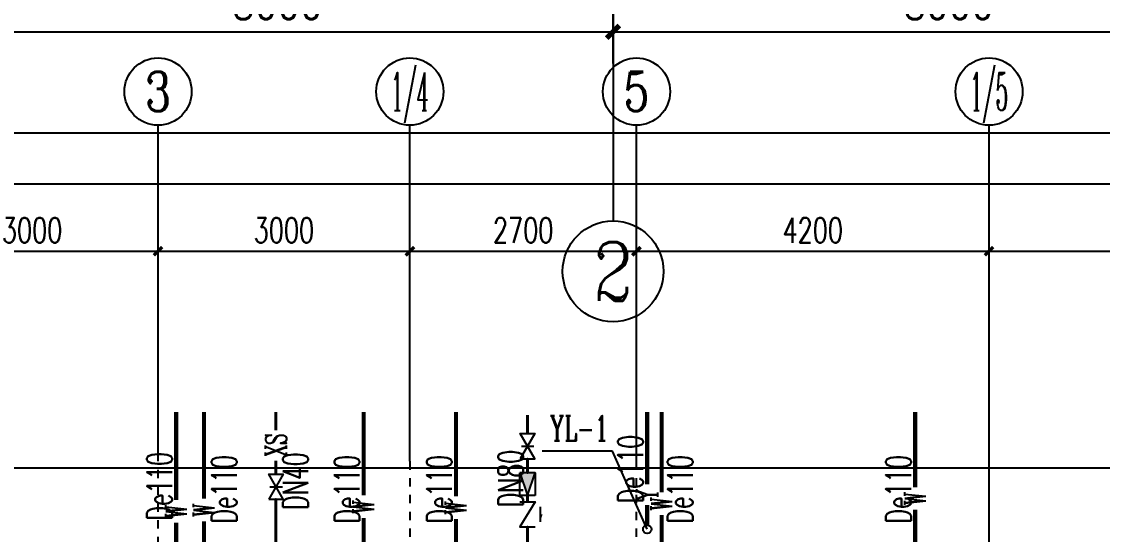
# Model space of a CAD drawing. Header units: millimetres. Extents: x 418357 to 841680, y 53918 to 109839.
# Drawn here: x 418365.81 to 418378.69, y 55104.23 to 55110.33 of the extents above; entities that cross this region are included whole.
import ezdxf
from ezdxf.enums import TextEntityAlignment as Align

# ---------------------------------------------------------------- set-up
doc = ezdxf.new("R2010")
doc.units = ezdxf.units.MM
doc.linetypes.add('DOTE', pattern=[2.42, 2, -0.2, 0.02, -0.2])
for name, color, linetype in [('AXIS', 171, 'Continuous'), ('AXIS_TEXT', 7, 'Continuous'), ('DIM_雨水', 3, 'Continuous'), ('DOTE', 8, 'DOTE'), ('GROUND', 150, 'Continuous'), ('PIPE-污水', 6, 'Continuous'), ('PIPE-消防', 1, 'Continuous'), ('PIPE-给水', 3, 'Continuous'), ('PIPE-雨水', 4, 'Continuous'), ('TEXT_污水', 7, 'Continuous'), ('TEXT_消防', 7, 'Continuous'), ('TEXT_给水', 7, 'Continuous'), ('TEXT_雨水', 7, 'Continuous'), ('TWT_TEXT', 7, 'Continuous'), ('VALVE_消防', 7, 'Continuous'), ('VALVE_给水', 7, 'Continuous'), ('VPIPE-雨水', 4, 'Continuous')]:
    doc.layers.add(name, color=color, linetype=linetype)
doc.styles.add('_TCH_AXIS', font='COMPLEX', dxfattribs={"bigfont": 'GBCBIG'})
doc.styles.add('_TCH_DIM_T3', font='SIMPLEX', dxfattribs={"width": 0.705882, "bigfont": 'GBCBIG'})
doc.styles.add('_TWT_PIPEDN', font='SIMPLEX', dxfattribs={"width": 0.8, "height": 3, "bigfont": 'HZTXT'})
doc.styles.add('_TWT_PIPETEXT', font='COMPLEX', dxfattribs={"width": 0.8, "height": 2.5, "bigfont": 'HZTXT'})
doc.styles.add('_TWT_SERIAL', font='COMPLEX', dxfattribs={"width": 0.8, "height": 3, "bigfont": 'HZTXT'})
doc.styles.add('COMPLEX', font='COMPLEX')
doc.dimstyles.new('_TCH_ARCH&&100', dxfattribs={"dimtxt": 297.5, "dimasz": 100, "dimexe": 250, "dimexo": 300, "dimgap": 100, "dimtad": 1, "dimdec": 0, "dimzin": 0, "dimdsep": 46, "dimtxsty": '_TCH_DIM_T3', "dimblk": 'ARCHTICK', "dimcen": 0.09, "dimclrt": 7, "dimazin": 2, "dimtfac": 1, "dimtdec": 0, "dimtix": 1, "dimtmove": 2, "dimatfit": 3, "dimfxl": 0, "dimtolj": 1, "dimtzin": 0, "dimarcsym": 0})
doc.dimstyles.new('_TCH_ARCH&&150', dxfattribs={"dimtxt": 446.25, "dimasz": 150, "dimexe": 375, "dimexo": 450, "dimgap": 150, "dimtad": 1, "dimdec": 0, "dimzin": 0, "dimdsep": 46, "dimtxsty": '_TCH_DIM_T3', "dimblk": 'ARCHTICK', "dimcen": 0.09, "dimclrt": 7, "dimazin": 2, "dimtfac": 1, "dimtdec": 0, "dimtix": 1, "dimtmove": 2, "dimatfit": 3, "dimfxl": 0, "dimtolj": 1, "dimtzin": 0, "dimarcsym": 0})

# ---------------------------------------------------------------- blocks, each defined once
blk = doc.blocks.new('_AXISO')
blk.add_circle((0, 0), 0.5)
at = {"layer": 'AXIS_TEXT', "style": 'COMPLEX', "width": 1.041667}
blk.add_attdef('A', text='', height=0.56, dxfattribs=at).set_placement((-0.25, -0.28), (0.25, -0.28), align=Align.FIT)
blk = doc.blocks.new('_ArchTick')
at = {"color": 0, "linetype": 'ByBlock', "const_width": 0.4}
blk.add_lwpolyline([(-0.5, -0.5), (0.5, 0.5)], dxfattribs=at)
blk = doc.blocks.new('*D177')
at = {"layer": 'AXIS', "color": 0, "lineweight": -2}
for p, q in [((429486, 73445), (429486, 76695)), ((472926, 73445), (472926, 76695)), ((429486, 76445), (472926, 76445))]:
    blk.add_line(p, q, dxfattribs=at)
at = {"layer": 'Defpoints', "color": 0, "lineweight": -2}
for p in [(472926, 76445), (429486, 73145), (472926, 73145)]:
    blk.add_point(p, dxfattribs=at)
at = {"layer": 'AXIS', "color": 0, "lineweight": -2, "xscale": 100, "yscale": 100, "zscale": 100, "rotation": 180}
blk.add_blockref('_ArchTick', (429486, 76445), dxfattribs=at)
at = {"layer": 'AXIS', "color": 0, "lineweight": -2, "xscale": 100, "yscale": 100, "zscale": 100}
blk.add_blockref('_ArchTick', (472926, 76445), dxfattribs=at)
at = {"layer": 'AXIS', "color": 7, "insert": (451206, 76694), "char_height": 297.5, "attachment_point": 5, "style": '_TCH_DIM_T3'}
blk.add_mtext('\\A1;43440', dxfattribs=at)
blk = doc.blocks.new('*D179')
at = {"layer": 'AXIS', "color": 0, "lineweight": -2}
for p, q in [((429606, 73445), (429606, 75895)), ((432606, 73445), (432606, 75895)), ((429606, 75645), (432606, 75645))]:
    blk.add_line(p, q, dxfattribs=at)
at = {"layer": 'Defpoints', "color": 0, "lineweight": -2}
for p in [(432606, 75645), (429606, 73145), (432606, 73145)]:
    blk.add_point(p, dxfattribs=at)
at = {"layer": 'AXIS', "color": 0, "lineweight": -2, "xscale": 100, "yscale": 100, "zscale": 100, "rotation": 180}
blk.add_blockref('_ArchTick', (429606, 75645), dxfattribs=at)
at = {"layer": 'AXIS', "color": 0, "lineweight": -2, "xscale": 100, "yscale": 100, "zscale": 100}
blk.add_blockref('_ArchTick', (432606, 75645), dxfattribs=at)
at = {"layer": 'AXIS', "color": 7, "insert": (431106, 75894), "char_height": 297.5, "attachment_point": 5, "style": '_TCH_DIM_T3'}
blk.add_mtext('\\A1;3000', dxfattribs=at)
blk = doc.blocks.new('*D180')
at = {"layer": 'AXIS', "color": 0, "lineweight": -2}
for p, q in [((432606, 73445), (432606, 75895)), ((435606, 73445), (435606, 75895)), ((432606, 75645), (435606, 75645))]:
    blk.add_line(p, q, dxfattribs=at)
at = {"layer": 'Defpoints', "color": 0, "lineweight": -2}
for p in [(435606, 75645), (432606, 73145), (435606, 73145)]:
    blk.add_point(p, dxfattribs=at)
at = {"layer": 'AXIS', "color": 0, "lineweight": -2, "xscale": 100, "yscale": 100, "zscale": 100, "rotation": 180}
blk.add_blockref('_ArchTick', (432606, 75645), dxfattribs=at)
at = {"layer": 'AXIS', "color": 0, "lineweight": -2, "xscale": 100, "yscale": 100, "zscale": 100}
blk.add_blockref('_ArchTick', (435606, 75645), dxfattribs=at)
at = {"layer": 'AXIS', "color": 7, "insert": (434106, 75894), "char_height": 297.5, "attachment_point": 5, "style": '_TCH_DIM_T3'}
blk.add_mtext('\\A1;3000', dxfattribs=at)
blk = doc.blocks.new('*D181')
at = {"layer": 'AXIS', "color": 0, "lineweight": -2}
for p, q in [((435606, 73445), (435606, 75895)), ((438306, 73445), (438306, 75895)), ((435606, 75645), (438306, 75645))]:
    blk.add_line(p, q, dxfattribs=at)
at = {"layer": 'Defpoints', "color": 0, "lineweight": -2}
for p in [(438306, 75645), (435606, 73145), (438306, 73145)]:
    blk.add_point(p, dxfattribs=at)
at = {"layer": 'AXIS', "color": 0, "lineweight": -2, "xscale": 100, "yscale": 100, "zscale": 100, "rotation": 180}
blk.add_blockref('_ArchTick', (435606, 75645), dxfattribs=at)
at = {"layer": 'AXIS', "color": 0, "lineweight": -2, "xscale": 100, "yscale": 100, "zscale": 100}
blk.add_blockref('_ArchTick', (438306, 75645), dxfattribs=at)
at = {"layer": 'AXIS', "color": 7, "insert": (436956, 75894), "char_height": 297.5, "attachment_point": 5, "style": '_TCH_DIM_T3'}
blk.add_mtext('\\A1;2700', dxfattribs=at)
blk = doc.blocks.new('*D182')
at = {"layer": 'AXIS', "color": 0, "lineweight": -2}
for p, q in [((438306, 73445), (438306, 75895)), ((442506, 73445), (442506, 75895)), ((438306, 75645), (442506, 75645))]:
    blk.add_line(p, q, dxfattribs=at)
at = {"layer": 'Defpoints', "color": 0, "lineweight": -2}
for p in [(442506, 75645), (438306, 73145), (442506, 73145)]:
    blk.add_point(p, dxfattribs=at)
at = {"layer": 'AXIS', "color": 0, "lineweight": -2, "xscale": 100, "yscale": 100, "zscale": 100, "rotation": 180}
blk.add_blockref('_ArchTick', (438306, 75645), dxfattribs=at)
at = {"layer": 'AXIS', "color": 0, "lineweight": -2, "xscale": 100, "yscale": 100, "zscale": 100}
blk.add_blockref('_ArchTick', (442506, 75645), dxfattribs=at)
at = {"layer": 'AXIS', "color": 7, "insert": (440406, 75894), "char_height": 297.5, "attachment_point": 5, "style": '_TCH_DIM_T3'}
blk.add_mtext('\\A1;4200', dxfattribs=at)
blk = doc.blocks.new('*D183')
at = {"layer": 'AXIS', "color": 0, "lineweight": -2}
for p, q in [((442506, 73445), (442506, 75895)), ((446706, 73445), (446706, 75895)), ((442506, 75645), (446706, 75645))]:
    blk.add_line(p, q, dxfattribs=at)
at = {"layer": 'Defpoints', "color": 0, "lineweight": -2}
for p in [(446706, 75645), (442506, 73145), (446706, 73145)]:
    blk.add_point(p, dxfattribs=at)
at = {"layer": 'AXIS', "color": 0, "lineweight": -2, "xscale": 100, "yscale": 100, "zscale": 100, "rotation": 180}
blk.add_blockref('_ArchTick', (442506, 75645), dxfattribs=at)
at = {"layer": 'AXIS', "color": 0, "lineweight": -2, "xscale": 100, "yscale": 100, "zscale": 100}
blk.add_blockref('_ArchTick', (446706, 75645), dxfattribs=at)
at = {"layer": 'AXIS', "color": 7, "insert": (444606, 75894), "char_height": 297.5, "attachment_point": 5, "style": '_TCH_DIM_T3'}
blk.add_mtext('\\A1;4200', dxfattribs=at)
blk = doc.blocks.new('$VALVE$00000296')
for points in [[(-125, 72), (-125, -72), (125, 72), (125, -72), (-125, 72)], [(0, 60), (0, -64)]]:
    blk.add_lwpolyline(points)
for p in [(-125, 0), (125, 0)]:
    blk.add_point(p)
blk = doc.blocks.new('$VALVE$00000752')
for p, q in [((-112.5, 75), (112.5, 75)), ((112.5, 75), (112.5, -75)), ((112.5, -75), (-112.5, -75))]:
    blk.add_line(p, q)
blk.add_lwpolyline([(-112.5, -75), (112.5, 0), (-112.5, 75)], close=True)
for p in [(-112.5, 0), (112.5, 0)]:
    blk.add_point(p)
blk.add_solid([(-112.5, 75), (112.5, 0), (-112.5, -75)])
blk = doc.blocks.new('$VALVE$00000315')
blk.add_line((-75, 125), (75, 125))
blk.add_lwpolyline([(-125, -75), (-125, 75), (125, -75), (125, 75)])
for p in [(-125, 0), (125, 0)]:
    blk.add_point(p)
blk.add_solid([(0, 125), (0, 150), (75, 125)])
blk = doc.blocks.new('*D250')
at = {"layer": 'AXIS', "color": 0, "lineweight": -2}
for p, q in [((438794, 64147), (438794, 59272)), ((511274, 64147), (511274, 59272)), ((438794, 59647), (511274, 59647))]:
    blk.add_line(p, q, dxfattribs=at)
at = {"layer": 'Defpoints', "color": 0, "lineweight": -2}
for p in [(438794, 64597), (511274, 64597), (511274, 59647)]:
    blk.add_point(p, dxfattribs=at)
at = {"layer": 'AXIS', "color": 0, "lineweight": -2, "xscale": 150, "yscale": 150, "zscale": 150, "rotation": 180}
blk.add_blockref('_ArchTick', (438794, 59647), dxfattribs=at)
at = {"layer": 'AXIS', "color": 0, "lineweight": -2, "xscale": 150, "yscale": 150, "zscale": 150}
blk.add_blockref('_ArchTick', (511274, 59647), dxfattribs=at)
at = {"layer": 'AXIS', "color": 7, "insert": (475034, 60020), "char_height": 446.2, "attachment_point": 5, "style": '_TCH_DIM_T3'}
blk.add_mtext('\\A1;72480', dxfattribs=at)
blk = doc.blocks.new('*D252')
at = {"layer": 'AXIS', "color": 0, "lineweight": -2}
for p, q in [((439034, 64147), (439034, 60472)), ((447034, 64147), (447034, 60472)), ((439034, 60847), (447034, 60847))]:
    blk.add_line(p, q, dxfattribs=at)
at = {"layer": 'Defpoints', "color": 0, "lineweight": -2}
for p in [(439034, 64597), (447034, 64597), (447034, 60847)]:
    blk.add_point(p, dxfattribs=at)
at = {"layer": 'AXIS', "color": 0, "lineweight": -2, "xscale": 150, "yscale": 150, "zscale": 150, "rotation": 180}
blk.add_blockref('_ArchTick', (439034, 60847), dxfattribs=at)
at = {"layer": 'AXIS', "color": 0, "lineweight": -2, "xscale": 150, "yscale": 150, "zscale": 150}
blk.add_blockref('_ArchTick', (447034, 60847), dxfattribs=at)
at = {"layer": 'AXIS', "color": 7, "insert": (443034, 61220), "char_height": 446.2, "attachment_point": 5, "style": '_TCH_DIM_T3'}
blk.add_mtext('\\A1;8000', dxfattribs=at)
blk = doc.blocks.new('*D253')
at = {"layer": 'AXIS', "color": 0, "lineweight": -2}
for p, q in [((447034, 64147), (447034, 60472)), ((455034, 64147), (455034, 60472)), ((447034, 60847), (455034, 60847))]:
    blk.add_line(p, q, dxfattribs=at)
at = {"layer": 'Defpoints', "color": 0, "lineweight": -2}
for p in [(447034, 64597), (455034, 64597), (455034, 60847)]:
    blk.add_point(p, dxfattribs=at)
at = {"layer": 'AXIS', "color": 0, "lineweight": -2, "xscale": 150, "yscale": 150, "zscale": 150, "rotation": 180}
blk.add_blockref('_ArchTick', (447034, 60847), dxfattribs=at)
at = {"layer": 'AXIS', "color": 0, "lineweight": -2, "xscale": 150, "yscale": 150, "zscale": 150}
blk.add_blockref('_ArchTick', (455034, 60847), dxfattribs=at)
at = {"layer": 'AXIS', "color": 7, "insert": (451034, 61220), "char_height": 446.2, "attachment_point": 5, "style": '_TCH_DIM_T3'}
blk.add_mtext('\\A1;8000', dxfattribs=at)
blk = doc.blocks.new('23253')
at = {"layer": 'AXIS', "lineweight": -2}
for p, q in [((432606.5, 73144.8), (432606.5, 77144.8)), ((435606.5, 73144.8), (435606.5, 77144.8)), ((438306.5, 73144.8), (438306.5, 77144.8)), ((442506.5, 73144.8), (442506.5, 77144.8))]:
    blk.add_line(p, q, dxfattribs=at)
at = {"layer": 'DIM_雨水', "lineweight": -2}
for p, q in [((438021.7, 73267.3), (437183.2, 73267.3)), ((438433.7, 72335.8), (438021.7, 73267.3))]:
    blk.add_line(p, q, dxfattribs=at)
at = {"layer": 'DOTE'}
for p, q in [((442506.5, 66544.8), (442506.5, 74244.8)), ((432606.5, 66944.8), (432606.5, 73144.8)), ((435606.5, 73144.8), (435606.5, 69044.8)), ((438306.5, 58244.8), (438306.5, 73144.8)), ((442506.5, 58244.8), (442506.5, 73144.8))]:
    blk.add_line(p, q, dxfattribs=at)
at = {"layer": 'GROUND', "color": 8, "lineweight": -2}
blk.add_line((473726.5, 73064.8), (428686.5, 73064.8), dxfattribs=at)
at = {"layer": 'PIPE-污水', "linetype": 'Continuous', "lineweight": -2, "const_width": 50}
for points in [[(432823.2, 72684.2), (432823.2, 73729.9)], [(433153.5, 72698.7), (433153.5, 73729.9)], [(435056.5, 72739.2), (435056.5, 73729.9)], [(436156.5, 72727.7), (436156.5, 73729.9)], [(438606.5, 72774.2), (438606.5, 73729.9)], [(441626.5, 72836.2), (441626.5, 73729.9)], [(435056.5, 71856.4), (435056.5, 72471.6)], [(438606.5, 71856.4), (438606.5, 72506.6)], [(441626.5, 71856.4), (441626.5, 72568.6)], [(432823.2, 71976.8), (432823.2, 72416.6)], [(433153.5, 71856.4), (433153.5, 72431.1)], [(436156.5, 71856.4), (436156.5, 72460.1)]]:
    blk.add_lwpolyline(points, dxfattribs=at)
at = {"layer": 'PIPE-消防', "linetype": 'Continuous', "lineweight": -2, "const_width": 35}
for points in [[(434010.7, 73511.9), (434010.7, 73729.9)], [(434010.7, 72992.4), (434010.7, 73152.9)], [(434010.7, 69818.4), (434010.7, 72692.4)]]:
    blk.add_lwpolyline(points, dxfattribs=at)
at = {"layer": 'PIPE-给水', "linetype": 'Continuous', "lineweight": -2, "const_width": 35}
for points in [[(437007.2, 73474.4), (437007.2, 73695.9)], [(437007.2, 73006.9), (437007.2, 73174.4)], [(437007.2, 72663.9), (437007.2, 72736.9)], [(437007.2, 68824.8), (437007.2, 72363.9)]]:
    blk.add_lwpolyline(points, dxfattribs=at)
at = {"layer": 'PIPE-雨水', "linetype": 'Continuous', "lineweight": -2, "const_width": 50}
for points in [[(438433.7, 72870.8), (438433.7, 73729.9)], [(438433.7, 72385.8), (438433.7, 72626)]]:
    blk.add_lwpolyline(points, dxfattribs=at)
at = {"layer": 'VPIPE-雨水', "linetype": 'Continuous', "lineweight": -2}
blk.add_circle((438433.7, 72335.8), 50, dxfattribs=at)
at = {"layer": 'AXIS'}
ref = blk.add_blockref('_AXISO', (432606.5, 77544.8), dxfattribs=dict(at, xscale=800, yscale=800, zscale=800))
ref.add_attrib('A', '3', dxfattribs={"layer": 'AXIS_TEXT', "height": 465.9, "style": '_TCH_AXIS'}).set_placement((432451.2, 77311.8), (432761.8, 77311.8), align=Align.FIT)
ref = blk.add_blockref('_AXISO', (435606.5, 77544.8), dxfattribs=dict(at, xscale=800, yscale=800, zscale=800))
ref.add_attrib('A', '1/4', dxfattribs={"layer": 'AXIS_TEXT', "height": 452.55, "style": '_TCH_AXIS', "width": 0.396226}).set_placement((435380.2, 77318.5), (435832.8, 77318.5), align=Align.FIT)
ref = blk.add_blockref('_AXISO', (438306.5, 77544.8), dxfattribs=dict(at, xscale=800, yscale=800, zscale=800))
ref.add_attrib('A', '5', dxfattribs={"layer": 'AXIS_TEXT', "height": 465.9, "style": '_TCH_AXIS'}).set_placement((438151.2, 77311.8), (438461.8, 77311.8), align=Align.FIT)
ref = blk.add_blockref('_AXISO', (442506.5, 77544.8), dxfattribs=dict(at, xscale=800, yscale=800, zscale=800))
ref.add_attrib('A', '1/5', dxfattribs={"layer": 'AXIS_TEXT', "height": 452.55, "style": '_TCH_AXIS', "width": 0.411765}).set_placement((442280.2, 77318.5), (442732.8, 77318.5), align=Align.FIT)
at = {"layer": 'VALVE_消防', "lineweight": -2, "xscale": 1.2, "yscale": 1.2, "zscale": 1.2, "rotation": 90}
blk.add_blockref('$VALVE$00000296', (434010.7, 72842.4), dxfattribs=at)
at = {"layer": 'VALVE_给水', "lineweight": -2, "xscale": 1.2, "yscale": 1.2, "zscale": 1.2}
for name, p, rotation in [('$VALVE$00000296', (437007.2, 73324.4), 90), ('$VALVE$00000752', (437007.2, 72871.9), 270), ('$VALVE$00000315', (437007.2, 72513.9), 270)]:
    blk.add_blockref(name, p, dxfattribs=dict(at, rotation=rotation))
at = {"layer": 'TEXT_污水', "linetype": 'Continuous', "lineweight": -2, "style": '_TWT_PIPEDN', "width": 0.64}
for p in [(432773.2, 72439.8), (433543.2, 72404.6), (435006.5, 72404.6), (436106.5, 72404.6), (438975.7, 72404.6), (441576.5, 72404.6)]:
    blk.add_text('De110', height=300, rotation=90, dxfattribs=at).set_placement(p)
at = {"layer": 'TEXT_污水', "lineweight": -2, "style": '_TWT_PIPETEXT', "width": 0.64}
for p in [(441751.5, 72618.6), (432948.2, 72466.6), (433278.5, 72481.1), (435181.5, 72521.6), (436281.5, 72510.1), (438731.5, 72556.6)]:
    blk.add_text('W', height=250, rotation=90, dxfattribs=at).set_placement(p)
at = {"layer": 'TEXT_消防', "lineweight": -2, "style": '_TWT_PIPETEXT', "width": 0.64}
blk.add_text('XS', height=250, rotation=90, dxfattribs=at).set_placement((434135.7, 73202.9))
at = {"layer": 'TEXT_消防', "linetype": 'Continuous', "lineweight": -2, "style": '_TWT_PIPEDN', "width": 0.64}
blk.add_text('DN40', height=300, rotation=90, dxfattribs=at).set_placement((434394.2, 72567.9))
at = {"layer": 'TEXT_给水', "linetype": 'Continuous', "lineweight": -2, "style": '_TWT_PIPEDN', "width": 0.64}
blk.add_text('DN80', height=300, rotation=90, dxfattribs=at).set_placement((436957.2, 72597.4))
at = {"layer": 'TEXT_雨水', "linetype": 'Continuous', "lineweight": -2, "style": '_TWT_PIPEDN', "width": 0.64}
blk.add_text('De110', height=300, rotation=90, dxfattribs=at).set_placement((438383.7, 72644.3))
at = {"layer": 'TEXT_雨水', "lineweight": -2, "style": '_TWT_PIPETEXT', "width": 0.64}
blk.add_text('Y', height=250, rotation=90, dxfattribs=at).set_placement((438558.7, 72676))
at = {"layer": 'TWT_TEXT', "lineweight": -2, "style": '_TWT_SERIAL', "width": 0.64}
blk.add_text('YL-1', height=300, dxfattribs=at).set_placement((437273.2, 73387.3))
at = {"layer": 'AXIS'}
for p1, p2, distance, picture, middle in [((429486.5, 73144.8), (472926.5, 73144.8), 3300, '*D177', (451206.5, 76693.5)), ((429606.5, 73144.8), (432606.5, 73144.8), 2500, '*D179', (431106.5, 75893.5)), ((432606.5, 73144.8), (435606.5, 73144.8), 2500, '*D180', (434106.5, 75893.5)), ((435606.5, 73144.8), (438306.5, 73144.8), 2500, '*D181', (436956.5, 75893.5)), ((438306.5, 73144.8), (442506.5, 73144.8), 2500, '*D182', (440406.5, 75893.5)), ((442506.5, 73144.8), (446706.5, 73144.8), 2500, '*D183', (444606.5, 75893.5))]:
    dim = blk.add_aligned_dim(p1=p1, p2=p2, distance=distance, dimstyle='_TCH_ARCH&&100', dxfattribs=at)
    dim.commit()
    dim.dimension.update_dxf_attribs({"geometry": picture, "text_midpoint": middle})
blk = doc.blocks.new('1325346')
at = {"layer": 'AXIS', "lineweight": -2}
blk.add_line((447034.4, 64597.2), (447034.4, 58597.2), dxfattribs=at)
at = {"layer": 'AXIS'}
ref = blk.add_blockref('_AXISO', (447034.4, 57997.2), dxfattribs=dict(at, xscale=1200, yscale=1200, zscale=1200))
ref.add_attrib('A', '2', dxfattribs={"layer": 'AXIS_TEXT', "height": 698.9, "style": '_TCH_AXIS'}).set_placement((446801.4, 57647.7), (447267.4, 57647.7), align=Align.FIT)
for p1, p2, distance, picture, middle in [((438794.4, 64597.2), (511274.4, 64597.2), -4950, '*D250', (475034.4, 60020.3)), ((439034.4, 64597.2), (447034.4, 64597.2), -3750, '*D252', (443034.4, 61220.3)), ((447034.4, 64597.2), (455034.4, 64597.2), -3750, '*D253', (451034.4, 61220.3))]:
    dim = blk.add_aligned_dim(p1=p1, p2=p2, distance=distance, dimstyle='_TCH_ARCH&&150', dxfattribs=at)
    dim.commit()
    dim.dimension.update_dxf_attribs({"geometry": picture, "text_midpoint": middle})

msp = doc.modelspace()

# ---------------------------------------------------------------- block references
at = {"layer": 'Defpoints', "lineweight": -2, "xscale": 0.001, "yscale": 0.001, "zscale": 0.001}
for name, p in [('1325346', (417925.824, 55049.363)), ('23253', (417934.832, 55031.955))]:
    msp.add_blockref(name, p, dxfattribs=at)

doc.saveas('drawing.dxf')
